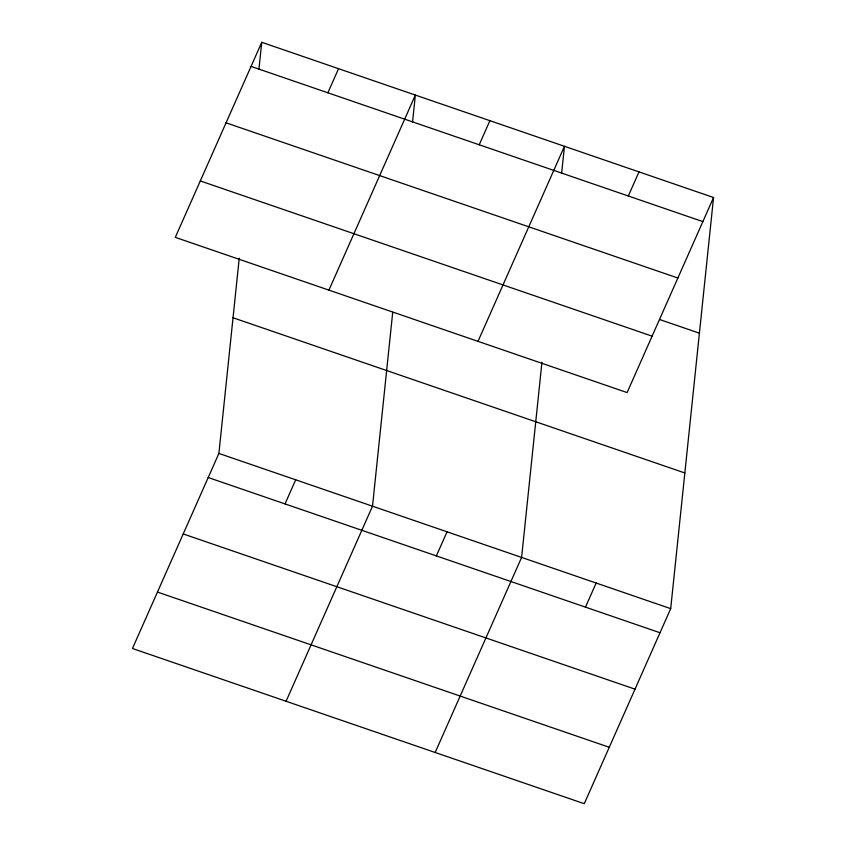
<?xml version="1.0" encoding="UTF-8"?>
<svg xmlns="http://www.w3.org/2000/svg" width="846" height="846" viewBox="0 0 846 846"><rect width="100%" height="100%" fill="white"/><g stroke="black" fill="none" stroke-linecap="round" stroke-linejoin="round"><path stroke-width="1.27" d="M713.548 197.509L627.108 392.576L175.302 237.356L261.742 42.3L713.548 197.509L670.698 608.644L584.258 803.7L132.452 648.491L218.892 453.424L239.238 258.22M258.908 69.435L261.742 42.3M392.713 312.28L372.504 506.204L286.075 701.26M412.52 122.205L415.354 95.069L328.914 290.136M541.948 362.215L521.601 557.419L435.172 752.475M561.617 173.43L564.451 146.295L478.011 341.35M327.867 92.785L338.548 68.685M285.017 503.909L295.698 479.809M479.217 144.782L489.897 120.682M436.377 555.907L447.058 531.806M628.314 196.008L638.994 171.907M585.474 607.132L596.155 583.031M251.061 66.4L702.867 221.61M226.062 122.818L677.868 278.027M659.647 319.524L699.409 333.187M200.301 180.938L652.107 336.158M233.031 317.758L684.837 472.967M218.892 453.424L670.698 608.644M208.211 477.525L660.017 632.745M183.212 533.942L635.018 689.162M157.462 592.073L609.268 747.282"/></g></svg>
